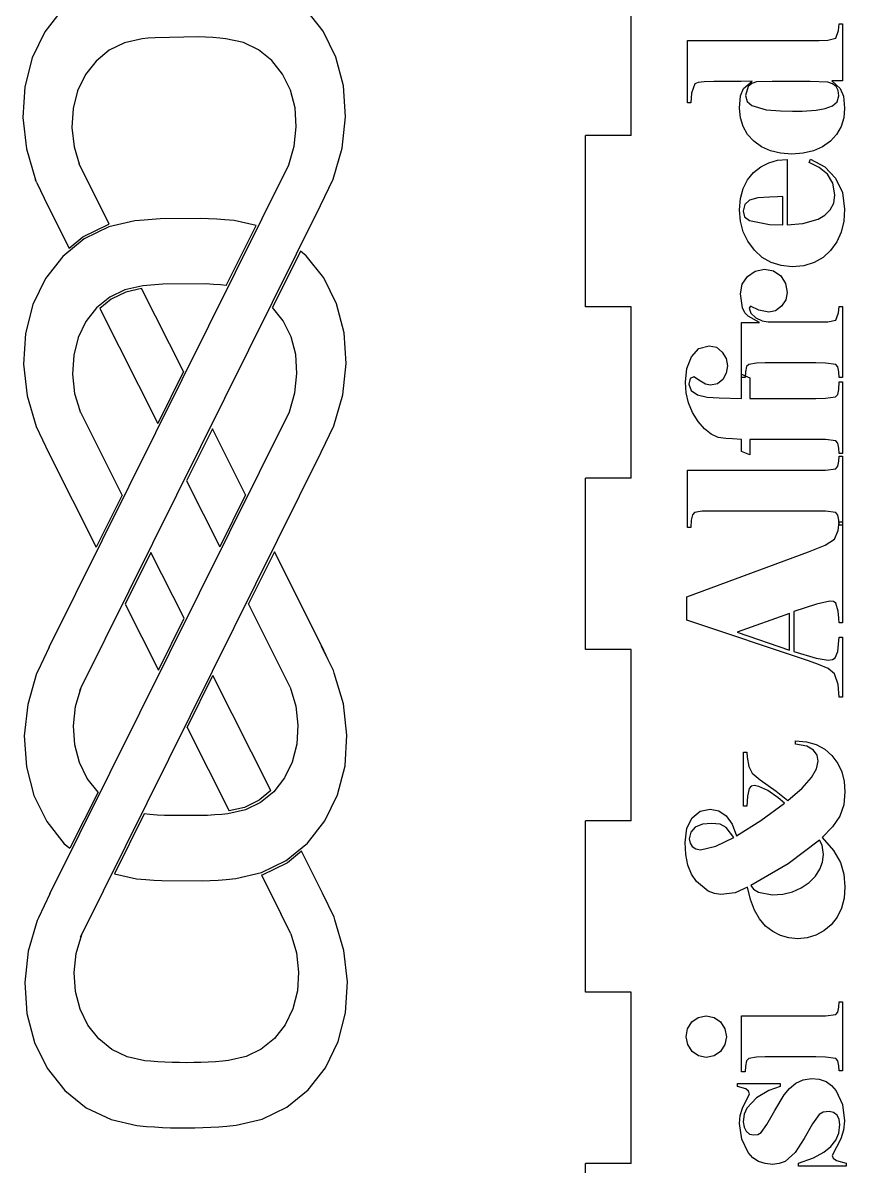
# Model space of a CAD drawing. Extents: x -198 to 198, y -259 to 259.
# Drawn here: x 9.4 to 102.7, y 44.9 to 174.5 of the extents above; entities that cross this region are included whole.
import ezdxf

# ---------------------------------------------------------------- set-up
doc = ezdxf.new("R2010")
doc.units = 0
doc.header["$MEASUREMENT"] = 0
doc.layers.get('0').update_dxf_attribs({"linetype": 'CONTINUOUS'})

msp = doc.modelspace()

# ---------------------------------------------------------------- linework, layer by layer
for p, q in [((78.3, 161.77), (78.3, 181.19)), ((13.86, 176.02), (11.9, 173.51)), ((43.42, 173.59), (41.44, 176.1)), ((101.82, 173.66), (101.87, 174.43)), ((101.87, 174.43), (102.26, 174.43)), ((102.26, 174.43), (102.26, 167.94)), ((11.9, 173.51), (10.47, 170.56)), ((22.91, 172.7), (20.9, 172.24)), ((23.57, 172.77), (22.91, 172.7)), ((24.38, 172.83), (23.57, 172.77)), ((29.28, 172.93), (24.38, 172.83)), ((30.09, 172.89), (29.28, 172.93)), ((30.91, 172.85), (30.09, 172.89)), ((31.72, 172.79), (30.91, 172.85)), ((32.38, 172.73), (31.72, 172.79)), ((34.39, 172.28), (32.38, 172.73)), ((44.87, 170.64), (43.42, 173.59)), ((84.69, 165.44), (84.69, 172.52)), ((84.69, 172.52), (99.6, 172.52)), ((99.6, 172.52), (100.59, 172.55)), ((100.59, 172.55), (101.49, 172.78)), ((101.49, 172.78), (101.82, 173.66)), ((19.18, 171.41), (17.69, 170.19)), ((20.9, 172.24), (19.18, 171.41)), ((36.11, 171.45), (34.39, 172.28)), ((37.61, 170.24), (36.11, 171.45)), ((10.47, 170.56), (9.62, 167.27)), ((17.69, 170.19), (16.48, 168.65)), ((38.82, 168.71), (37.61, 170.24)), ((45.72, 167.37), (44.87, 170.64)), ((16.48, 168.65), (15.6, 166.83)), ((39.71, 166.9), (38.82, 168.71)), ((9.62, 167.27), (9.4, 163.79)), ((45.96, 163.88), (45.72, 167.37)), ((85.51, 167.6), (85.15, 166.57)), ((85.91, 167.78), (85.51, 167.6)), ((86.57, 167.84), (85.91, 167.78)), ((87.68, 167.89), (86.57, 167.84)), ((90.76, 167.89), (87.68, 167.89)), ((92.02, 167.91), (90.76, 167.89)), ((91.05, 167.09), (92.02, 167.91)), ((91.58, 167.29), (91.27, 166.27)), ((91.97, 167.63), (91.58, 167.29)), ((92.5, 167.82), (91.97, 167.63)), ((94.28, 167.89), (92.5, 167.82)), ((96.5, 167.89), (94.28, 167.89)), ((98.61, 167.86), (96.5, 167.89)), ((100.58, 167.79), (98.61, 167.86)), ((101.14, 167.61), (100.58, 167.79)), ((102.26, 167.94), (101.06, 167.94)), ((101.06, 167.94), (102.01, 167.08)), ((101.54, 167.3), (101.14, 167.61)), ((101.78, 166.84), (101.54, 167.3)), ((15.6, 166.83), (15.09, 164.81)), ((40.24, 164.88), (39.71, 166.9)), ((85.15, 166.57), (85.08, 165.44)), ((90.6, 164.85), (90.71, 166.26)), ((90.71, 166.26), (91.05, 167.09)), ((91.27, 166.27), (91.45, 165.62)), ((101.67, 165.58), (101.86, 166.25)), ((101.86, 166.25), (101.78, 166.84)), ((102.01, 167.08), (102.37, 166.23)), ((102.37, 166.23), (102.49, 164.85)), ((15.09, 164.81), (14.95, 162.67)), ((40.38, 162.74), (40.24, 164.88)), ((85.08, 165.44), (84.69, 165.44)), ((90.7, 163.75), (90.6, 164.85)), ((91.45, 165.62), (91.98, 165.15)), ((91.98, 165.15), (93.6, 164.67)), ((93.6, 164.67), (95.24, 164.54)), ((97.68, 164.51), (99.28, 164.62)), ((99.28, 164.62), (100.31, 164.8)), ((100.31, 164.8), (101.13, 165.1)), ((101.13, 165.1), (101.67, 165.58)), ((102.49, 164.85), (102.39, 163.75)), ((9.4, 163.79), (9.81, 160.23)), ((45.57, 160.32), (45.96, 163.88)), ((91, 162.76), (90.7, 163.75)), ((95.24, 164.54), (96.6, 164.51)), ((96.6, 164.51), (97.68, 164.51)), ((102.39, 163.75), (102.09, 162.76)), ((14.95, 162.67), (15.2, 160.48)), ((40.14, 160.56), (40.38, 162.74)), ((91.5, 161.87), (91, 162.76)), ((102.09, 162.76), (101.58, 161.87)), ((73.14, 142.34), (73.14, 161.77)), ((78.3, 161.77), (73.14, 161.77)), ((92.21, 161.1), (91.5, 161.87)), ((93.08, 160.47), (92.21, 161.1)), ((100.88, 161.1), (100, 160.47)), ((101.58, 161.87), (100.88, 161.1)), ((9.81, 160.23), (10.84, 156.74)), ((15.2, 160.48), (15.77, 158.55)), ((39.52, 158.41), (40.14, 160.56)), ((44.56, 156.82), (45.57, 160.32)), ((94.09, 160.01), (93.08, 160.47)), ((95.23, 159.74), (94.09, 160.01)), ((96.5, 159.65), (95.23, 159.74)), ((97.81, 159.74), (96.5, 159.65)), ((98.98, 160.01), (97.81, 159.74)), ((100, 160.47), (98.98, 160.01)), ((12.4, 103.75), (39.52, 158.41)), ((15.77, 158.55), (15.83, 158.34)), ((19.18, 151.7), (15.77, 158.55)), ((92.16, 157.56), (92.99, 158.2)), ((92.99, 158.2), (93.9, 158.66)), ((93.9, 158.66), (94.9, 158.94)), ((94.9, 158.94), (95.99, 159.03)), ((95.99, 159.03), (95.99, 151.63)), ((98.47, 158.69), (98.64, 159.08)), ((99.62, 158.13), (98.47, 158.69)), ((98.64, 159.08), (100.25, 158.2)), ((100.55, 157.37), (99.62, 158.13)), ((100.25, 158.2), (101.47, 156.91)), ((43.12, 153.82), (44.56, 156.82)), ((91.48, 156.74), (92.16, 157.56)), ((101.18, 156.36), (100.55, 157.37)), ((101.47, 156.91), (102.24, 155.28)), ((10.94, 156.45), (10.84, 156.74)), ((10.94, 156.45), (12.27, 153.71)), ((90.7, 154.62), (90.99, 155.76)), ((90.99, 155.76), (91.48, 156.74)), ((101.39, 155.04), (101.18, 156.36)), ((90.6, 153.32), (90.7, 154.62)), ((91.74, 154.42), (91.18, 153.93)), ((92.68, 154.69), (91.74, 154.42)), ((93.97, 154.78), (92.68, 154.69)), ((94.89, 154.79), (93.97, 154.78)), ((95.51, 154.83), (94.89, 154.79)), ((95.51, 151.63), (95.51, 154.83)), ((101.26, 154.1), (101.39, 155.04)), ((102.24, 155.28), (102.49, 153.39)), ((12.27, 153.71), (14.64, 149)), ((16, 99.16), (43.12, 153.82)), ((90.7, 152.04), (90.6, 153.32)), ((91.18, 153.93), (90.99, 153.17)), ((90.99, 153.17), (91.17, 152.52)), ((100.27, 152.72), (100.87, 153.32)), ((100.87, 153.32), (101.26, 154.1)), ((102.49, 153.39), (102.39, 152.03)), ((16.2, 150.28), (19.06, 151.67)), ((19.06, 151.67), (19.18, 151.7)), ((22.08, 152.07), (19.15, 151.4)), ((23.15, 152.17), (22.08, 152.07)), ((24.06, 152.24), (23.15, 152.17)), ((24.97, 152.29), (24.06, 152.24)), ((29.54, 152.35), (24.97, 152.29)), ((30.45, 152.31), (29.54, 152.35)), ((31.36, 152.26), (30.45, 152.31)), ((32.27, 152.19), (31.36, 152.26)), ((33.34, 152.1), (32.27, 152.19)), ((35.83, 151.54), (33.34, 152.1)), ((91.02, 150.85), (90.7, 152.04)), ((91.17, 152.52), (91.72, 152.1)), ((91.72, 152.1), (93.97, 151.68)), ((93.97, 151.68), (95.51, 151.63)), ((95.99, 151.63), (97.76, 151.76)), ((97.76, 151.76), (99.51, 152.27)), ((99.51, 152.27), (100.27, 152.72)), ((102.39, 152.03), (102.1, 150.79)), ((19.15, 151.4), (16.36, 150.03)), ((32.45, 144.76), (35.83, 151.54)), ((91.54, 149.76), (91.02, 150.85)), ((102.1, 150.79), (101.6, 149.69)), ((16.36, 150.03), (13.93, 148.05)), ((14.64, 149), (16.2, 150.28)), ((92.27, 148.77), (91.54, 149.76)), ((101.6, 149.69), (100.91, 148.71)), ((13.93, 148.05), (11.97, 145.54)), ((40.87, 148.64), (37.68, 142.27)), ((41.51, 148.13), (40.87, 148.64)), ((43.49, 145.62), (41.51, 148.13)), ((93.17, 147.94), (92.27, 148.77)), ((94.18, 147.35), (93.17, 147.94)), ((100.05, 147.91), (99.03, 147.34)), ((100.91, 148.71), (100.05, 147.91)), ((92.38, 146.39), (93.41, 146.59)), ((93.41, 146.59), (94.43, 146.4)), ((95.3, 147), (94.18, 147.35)), ((96.54, 146.88), (95.3, 147)), ((97.86, 146.99), (96.54, 146.88)), ((99.03, 147.34), (97.86, 146.99)), ((11.97, 145.54), (10.53, 142.59)), ((44.94, 142.67), (43.49, 145.62)), ((90.89, 144.89), (91.5, 145.78)), ((91.5, 145.78), (92.38, 146.39)), ((94.43, 146.4), (95.26, 145.83)), ((95.26, 145.83), (95.81, 144.99)), ((20.97, 144.27), (19.25, 143.44)), ((21.07, 144), (19.41, 143.19)), ((22.98, 144.73), (20.97, 144.27)), ((22.85, 144.41), (21.07, 144)), ((27.6, 134.99), (22.85, 144.41)), ((25.27, 144.91), (22.98, 144.73)), ((30.16, 144.92), (25.27, 144.91)), ((30.98, 144.88), (30.16, 144.92)), ((31.79, 144.82), (30.98, 144.88)), ((32.45, 144.76), (31.79, 144.82)), ((90.69, 143.82), (90.89, 144.89)), ((95.81, 144.99), (95.99, 143.96)), ((95.99, 143.96), (95.83, 143.11)), ((10.53, 142.59), (9.69, 139.3)), ((19.25, 143.44), (17.76, 142.22)), ((19.41, 143.19), (18.11, 142.13)), ((45.79, 139.4), (44.94, 142.67)), ((90.91, 142.2), (90.69, 143.82)), ((95.83, 143.11), (95.35, 142.39)), ((17.76, 142.22), (16.55, 140.68)), ((18.11, 142.13), (24.68, 129.1)), ((38.89, 140.74), (37.68, 142.27)), ((78.3, 142.34), (73.14, 142.34)), ((78.3, 122.92), (78.3, 142.34)), ((91.18, 141.66), (90.91, 142.2)), ((91.56, 141.29), (91.18, 141.66)), ((92.86, 140.57), (91.56, 141.29)), ((91.85, 142.42), (91.68, 142.18)), ((91.68, 142.18), (91.87, 141.6)), ((92.79, 141.94), (91.85, 142.42)), ((91.87, 141.6), (92.43, 141.09)), ((93.9, 141.72), (92.79, 141.94)), ((94.67, 141.89), (93.9, 141.72)), ((95.35, 142.39), (94.67, 141.89)), ((101.51, 140.81), (101.82, 141.65)), ((101.82, 141.65), (101.87, 142.37)), ((101.87, 142.37), (102.26, 142.37)), ((102.26, 142.37), (102.26, 134.32)), ((16.55, 140.68), (15.67, 138.86)), ((39.78, 138.93), (38.89, 140.74)), ((90.83, 134.32), (90.83, 140.57)), ((90.83, 140.57), (92.86, 140.57)), ((92.43, 141.09), (93.15, 140.74)), ((93.15, 140.74), (93.82, 140.62)), ((93.82, 140.62), (99.39, 140.62)), ((99.39, 140.62), (100.59, 140.64)), ((100.59, 140.64), (101.51, 140.81)), ((9.69, 139.3), (9.47, 135.82)), ((15.67, 138.86), (15.16, 136.84)), ((40.31, 136.91), (39.78, 138.93)), ((46.03, 135.91), (45.79, 139.4)), ((85.14, 136.68), (85.99, 137.61)), ((85.99, 137.61), (87.17, 137.92)), ((87.17, 137.92), (87.97, 137.75)), ((87.97, 137.75), (88.63, 137.21)), ((15.16, 136.84), (15.02, 134.7)), ((40.45, 134.77), (40.31, 136.91)), ((84.63, 135.34), (85.14, 136.68)), ((88.63, 137.21), (89.07, 136.46)), ((89.07, 136.46), (89.22, 135.63)), ((9.47, 135.82), (9.88, 132.26)), ((27.6, 134.99), (24.68, 129.1)), ((45.64, 132.35), (46.03, 135.91)), ((84.46, 133.8), (84.63, 135.34)), ((89.09, 134.81), (88.7, 134.1)), ((89.22, 135.63), (89.09, 134.81)), ((91.27, 134.95), (91.22, 134.32)), ((91.4, 135.55), (91.27, 134.95)), ((91.63, 135.81), (91.4, 135.55)), ((92.5, 135.96), (91.63, 135.81)), ((93.49, 135.98), (92.5, 135.96)), ((99.24, 135.98), (93.49, 135.98)), ((100.35, 135.96), (99.24, 135.98)), ((101.51, 135.81), (100.35, 135.96)), ((101.72, 135.53), (101.51, 135.81)), ((101.84, 134.97), (101.72, 135.53)), ((101.87, 134.32), (101.84, 134.97)), ((15.02, 134.7), (15.27, 132.51)), ((40.21, 132.59), (40.45, 134.77)), ((84.55, 132.59), (84.46, 133.8)), ((85, 134.19), (84.86, 133.58)), ((84.86, 133.58), (85.1, 132.86)), ((85.43, 134.4), (85, 134.19)), ((86.18, 133.92), (85.43, 134.4)), ((86.72, 133.56), (86.18, 133.92)), ((87.31, 133.44), (86.72, 133.56)), ((88.09, 133.6), (87.31, 133.44)), ((88.7, 134.1), (88.09, 133.6)), ((90.83, 131.95), (90.83, 134.69)), ((90.83, 134.69), (91.75, 134.28)), ((91.22, 134.32), (90.83, 134.32)), ((91.75, 134.28), (91.75, 131.95)), ((101.84, 132.96), (101.87, 133.82)), ((102.26, 134.32), (101.87, 134.32)), ((101.87, 133.82), (102.26, 133.82)), ((102.26, 133.82), (102.26, 125.72)), ((9.88, 132.26), (10.91, 128.77)), ((15.27, 132.51), (15.84, 130.58)), ((39.59, 130.44), (40.21, 132.59)), ((44.63, 128.85), (45.64, 132.35)), ((84.81, 131.44), (84.55, 132.59)), ((85.1, 132.86), (85.83, 132.37)), ((85.83, 132.37), (86.94, 132.09)), ((101.48, 132.12), (101.71, 132.4)), ((101.71, 132.4), (101.84, 132.96)), ((85.26, 130.36), (84.81, 131.44)), ((86.94, 132.09), (88.3, 132)), ((88.3, 132), (90.83, 131.95)), ((91.75, 131.95), (99.24, 131.95)), ((99.24, 131.95), (100.35, 131.97)), ((100.35, 131.97), (101.48, 132.12)), ((12.47, 75.78), (39.59, 130.44)), ((15.84, 130.58), (15.9, 130.37)), ((20.64, 120.97), (15.84, 130.58)), ((85.89, 129.35), (85.26, 130.36)), ((10.91, 128.77), (12.34, 125.74)), ((30.87, 128.51), (27.94, 122.62)), ((34.64, 121.03), (30.87, 128.51)), ((43.19, 125.85), (44.63, 128.85)), ((86.62, 128.49), (85.89, 129.35)), ((87.39, 127.88), (86.62, 128.49)), ((88.19, 127.51), (87.39, 127.88)), ((89.03, 127.39), (88.19, 127.51)), ((89.81, 127.35), (89.03, 127.39)), ((90.83, 127.31), (89.81, 127.35)), ((90.83, 125.94), (90.83, 127.31)), ((99.24, 127.31), (91.75, 127.31)), ((91.75, 127.31), (91.75, 125.55)), ((100.35, 127.29), (99.24, 127.31)), ((101.51, 127.14), (100.35, 127.29)), ((101.72, 126.86), (101.51, 127.14)), ((12.34, 125.74), (17.71, 115.08)), ((16.07, 71.19), (43.19, 125.85)), ((91.75, 125.55), (90.83, 125.94)), ((101.84, 126.3), (101.72, 126.86)), ((101.87, 125.72), (101.84, 126.3)), ((102.26, 125.72), (101.87, 125.72)), ((101.72, 124.26), (101.84, 124.82)), ((101.84, 124.82), (101.87, 125.4)), ((101.87, 125.4), (102.26, 125.4)), ((102.26, 125.4), (102.26, 117.58)), ((84.69, 117.32), (84.69, 123.81)), ((84.69, 123.81), (99.24, 123.81)), ((99.24, 123.81), (100.35, 123.83)), ((100.35, 123.83), (101.49, 123.98)), ((101.49, 123.98), (101.72, 124.26)), ((27.94, 122.62), (31.71, 115.14)), ((78.3, 122.92), (73.14, 122.92)), ((73.14, 103.5), (73.14, 122.92)), ((20.64, 120.97), (17.71, 115.08)), ((34.64, 121.03), (31.71, 115.14)), ((85.13, 118.14), (85.08, 117.32)), ((85.25, 118.74), (85.13, 118.14)), ((85.49, 119), (85.25, 118.74)), ((86.36, 119.15), (85.49, 119)), ((87.34, 119.17), (86.36, 119.15)), ((99.24, 119.17), (87.34, 119.17)), ((100.35, 119.15), (99.24, 119.17)), ((101.51, 119), (100.35, 119.15)), ((101.72, 118.72), (101.51, 119)), ((101.84, 118.16), (101.72, 118.72)), ((101.77, 116.96), (101.87, 117.95)), ((101.87, 117.58), (101.84, 118.16)), ((101.87, 117.95), (102.26, 117.95)), ((102.26, 117.95), (102.26, 106.5)), ((85.08, 117.32), (84.69, 117.32)), ((101.35, 115.99), (101.77, 116.96)), ((102.26, 117.58), (101.87, 117.58)), ((100.28, 115.3), (101.35, 115.99)), ((23.9, 114.5), (20.98, 108.61)), ((27.67, 107.02), (23.9, 114.5)), ((37.9, 114.55), (34.97, 108.66)), ((43.29, 103.85), (37.9, 114.55)), ((84.62, 109.47), (98.4, 114.55)), ((98.4, 114.55), (100.28, 115.3)), ((84.62, 106.82), (84.62, 109.47)), ((100.83, 108.98), (99.31, 108.64)), ((101.25, 108.92), (100.83, 108.98)), ((101.49, 108.72), (101.25, 108.92)), ((20.98, 108.61), (24.75, 101.13)), ((39.69, 99.22), (34.97, 108.66)), ((96.26, 107.58), (90.33, 105.47)), ((96.26, 103.42), (96.26, 107.58)), ((99.31, 108.64), (96.76, 107.78)), ((96.76, 107.78), (96.76, 103.25)), ((101.75, 107.85), (101.49, 108.72)), ((101.86, 107.02), (101.75, 107.85)), ((24.75, 101.13), (27.67, 107.02)), ((98.4, 102.22), (84.62, 106.82)), ((101.87, 106.5), (101.86, 107.02)), ((102.26, 106.5), (101.87, 106.5)), ((90.33, 105.47), (96.26, 103.42)), ((12.4, 103.75), (11.1, 101.03)), ((43.25, 103.85), (43.29, 103.85)), ((43.99, 102.33), (43.25, 103.85)), ((43.99, 102.33), (43.29, 103.85)), ((101.71, 103.25), (101.82, 104.1)), ((101.82, 104.1), (101.87, 104.89)), ((101.87, 104.89), (102.26, 104.89)), ((102.26, 104.89), (102.26, 98.09)), ((78.3, 103.5), (73.14, 103.5)), ((78.3, 84.07), (78.3, 103.5)), ((96.76, 103.25), (99.27, 102.51)), ((99.27, 102.51), (100.64, 102.27)), ((101.11, 102.34), (101.41, 102.54)), ((101.41, 102.54), (101.71, 103.25)), ((44.58, 101.11), (43.99, 102.33)), ((44.68, 100.82), (44.58, 101.11)), ((99.53, 101.8), (98.4, 102.22)), ((100.62, 101.34), (99.53, 101.8)), ((101.37, 100.72), (100.62, 101.34)), ((100.64, 102.27), (101.11, 102.34)), ((10.96, 100.75), (9.95, 97.25)), ((11.1, 101.03), (10.96, 100.75)), ((28.01, 94.65), (30.94, 100.54)), ((37.51, 87.49), (30.94, 100.54)), ((45.71, 97.33), (44.68, 100.82)), ((101.77, 99.51), (101.37, 100.72)), ((15.38, 97.01), (16, 99.16)), ((15.86, 98.88), (16, 99.16)), ((39.69, 99.22), (40.32, 97.08)), ((101.87, 98.09), (101.77, 99.51)), ((9.95, 97.25), (9.56, 93.69)), ((46.12, 93.77), (45.71, 97.33)), ((102.26, 98.09), (101.87, 98.09)), ((15.14, 94.83), (15.38, 97.01)), ((40.32, 97.08), (40.57, 94.89)), ((15.28, 92.68), (15.14, 94.83)), ((28.01, 94.65), (32.78, 85.19)), ((40.57, 94.89), (40.44, 92.75)), ((9.56, 93.69), (9.8, 90.2)), ((45.9, 90.28), (46.12, 93.77)), ((15.81, 90.67), (15.28, 92.68)), ((40.44, 92.75), (39.92, 90.73)), ((96.95, 92.75), (96.95, 93.14)), ((96.95, 93.14), (98.19, 93.03)), ((98.22, 92.52), (96.95, 92.75)), ((98.19, 93.03), (99.29, 92.72)), ((98.99, 92.08), (98.22, 92.52)), ((99.37, 91.49), (98.99, 92.08)), ((99.29, 92.72), (100.25, 92.2)), ((100.25, 92.2), (101.06, 91.46)), ((39.92, 90.73), (39.04, 88.92)), ((91.03, 85.74), (91.03, 91.86)), ((91.03, 91.86), (91.42, 91.86)), ((91.42, 91.86), (91.46, 91.29)), ((91.46, 91.29), (91.64, 90.23)), ((99.31, 89.95), (99.5, 90.82)), ((99.5, 90.82), (99.37, 91.49)), ((101.06, 91.46), (101.71, 90.58)), ((9.8, 90.2), (10.66, 86.92)), ((16.7, 88.86), (15.81, 90.67)), ((45.06, 87), (45.9, 90.28)), ((91.64, 90.23), (92.04, 89.47)), ((92.04, 89.47), (92.92, 88.72)), ((98.75, 88.96), (99.31, 89.95)), ((101.71, 90.58), (102.17, 89.6)), ((102.17, 89.6), (102.45, 88.52)), ((17.92, 87.32), (16.7, 88.86)), ((39.04, 88.92), (37.83, 87.37)), ((92.92, 88.72), (94.75, 87.41)), ((97.7, 87.78), (98.75, 88.96)), ((102.45, 88.52), (102.54, 87.35)), ((10.66, 86.92), (12.1, 83.98)), ((17.92, 87.32), (14.72, 80.96)), ((37.51, 87.49), (36.18, 86.4)), ((37.83, 87.37), (36.34, 86.16)), ((43.63, 84.05), (45.06, 87)), ((91.49, 86.87), (91.42, 85.74)), ((91.69, 87.74), (91.49, 86.87)), ((91.9, 87.99), (91.69, 87.74)), ((92.26, 88.07), (91.9, 87.99)), ((92.78, 87.97), (92.26, 88.07)), ((93.78, 87.49), (92.78, 87.97)), ((94.98, 86.67), (93.78, 87.49)), ((94.75, 87.41), (96.06, 86.35)), ((96.06, 86.35), (97.7, 87.78)), ((102.54, 87.35), (102.39, 85.89)), ((34.52, 85.59), (32.78, 85.19)), ((36.18, 86.4), (34.52, 85.59)), ((36.34, 86.16), (34.62, 85.32)), ((91.42, 85.74), (91.03, 85.74)), ((93.02, 84.1), (95.7, 86.06)), ((95.7, 86.06), (94.98, 86.67)), ((102.39, 85.89), (101.94, 84.59)), ((23.14, 84.84), (19.77, 78.06)), ((23.8, 84.78), (23.14, 84.84)), ((24.61, 84.72), (23.8, 84.78)), ((25.43, 84.67), (24.61, 84.72)), ((30.33, 84.68), (25.43, 84.67)), ((31.14, 84.73), (30.33, 84.68)), ((31.95, 84.8), (31.14, 84.73)), ((32.62, 84.86), (31.95, 84.8)), ((34.62, 85.32), (32.62, 84.86)), ((84.63, 83.23), (85.23, 84.42)), ((85.23, 84.42), (86.14, 85.15)), ((86.14, 85.15), (87.27, 85.4)), ((87.27, 85.4), (88.23, 85.2)), ((88.23, 85.2), (89.06, 84.62)), ((89.06, 84.62), (89.74, 83.67)), ((101.94, 84.59), (101.14, 83.38)), ((12.1, 83.98), (14.08, 81.47)), ((41.66, 81.54), (43.63, 84.05)), ((73.14, 64.65), (73.14, 84.07)), ((78.3, 84.07), (73.14, 84.07)), ((84.43, 81.61), (84.63, 83.23)), ((85.58, 83.33), (85.07, 82.77)), ((86.38, 83.67), (85.58, 83.33)), ((87.41, 83.78), (86.38, 83.67)), ((88.39, 83.67), (87.41, 83.78)), ((89.09, 83.31), (88.39, 83.67)), ((89.95, 82.19), (89.09, 83.31)), ((89.74, 83.67), (90.26, 82.36)), ((90.26, 82.36), (93.02, 84.1)), ((101.14, 83.38), (99.96, 82.17)), ((85.07, 82.77), (84.9, 82.02)), ((84.9, 82.02), (84.99, 81.55)), ((87.92, 81.18), (89.95, 82.19)), ((99.64, 81.87), (96.12, 79.2)), ((99.96, 81.32), (99.64, 81.87)), ((99.96, 82.17), (101.25, 80.7)), ((14.08, 81.47), (14.72, 80.96)), ((39.23, 79.56), (41.66, 81.54)), ((40.98, 80.61), (39.39, 79.32)), ((43.36, 75.88), (40.98, 80.61)), ((84.51, 80.23), (84.43, 81.61)), ((84.99, 81.55), (85.24, 81.15)), ((85.24, 81.15), (85.64, 80.88)), ((85.64, 80.88), (86.16, 80.78)), ((86.16, 80.78), (87.92, 81.18)), ((100.1, 80.26), (99.96, 81.32)), ((101.25, 80.7), (102.02, 79.35)), ((36.44, 78.2), (39.23, 79.56)), ((39.39, 79.32), (36.53, 77.92)), ((84.75, 79.04), (84.51, 80.23)), ((96.12, 79.2), (91.88, 76.72)), ((99.69, 78.57), (100, 79.39)), ((100, 79.39), (100.1, 80.26)), ((102.02, 79.35), (102.41, 78.02)), ((19.77, 78.06), (22.26, 77.5)), ((33.51, 77.53), (36.44, 78.2)), ((36.53, 77.92), (36.45, 77.9)), ((36.45, 77.9), (38.63, 73.57)), ((85.15, 78.02), (84.75, 79.04)), ((85.71, 77.2), (85.15, 78.02)), ((98.47, 77.07), (99.18, 77.79)), ((99.18, 77.79), (99.69, 78.57)), ((102.41, 78.02), (102.54, 76.58)), ((22.26, 77.5), (23.32, 77.4)), ((23.32, 77.4), (24.23, 77.34)), ((24.23, 77.34), (25.14, 77.29)), ((25.14, 77.29), (29.71, 77.26)), ((29.71, 77.26), (30.62, 77.3)), ((30.62, 77.3), (31.54, 77.35)), ((31.54, 77.35), (32.45, 77.43)), ((32.45, 77.43), (33.51, 77.53)), ((87.04, 76.09), (85.71, 77.2)), ((91.51, 76.55), (90.08, 75.92)), ((91.83, 75.15), (91.51, 76.55)), ((91.88, 76.72), (92.19, 76.3)), ((97.59, 76.45), (98.47, 77.07)), ((102.54, 76.58), (102.44, 75.3)), ((12.47, 75.78), (11.17, 73.06)), ((44.65, 73.14), (43.36, 75.88)), ((87.75, 75.82), (87.04, 76.09)), ((88.48, 75.73), (87.75, 75.82)), ((90.08, 75.92), (88.48, 75.73)), ((92.19, 76.3), (92.74, 75.96)), ((92.74, 75.96), (94.28, 75.66)), ((94.28, 75.66), (95.5, 75.74)), ((95.5, 75.74), (96.6, 76.01)), ((96.6, 76.01), (97.59, 76.45)), ((102.44, 75.3), (102.15, 74.16)), ((92.28, 73.95), (91.83, 75.15)), ((92.85, 72.95), (92.28, 73.95)), ((102.15, 74.16), (101.66, 73.16)), ((11.03, 72.77), (10.02, 69.28)), ((11.17, 73.06), (11.03, 72.77)), ((39.76, 71.25), (38.63, 73.57)), ((44.75, 72.85), (44.65, 73.14)), ((45.78, 69.36), (44.75, 72.85)), ((93.55, 72.13), (92.85, 72.95)), ((101.66, 73.16), (100.97, 72.29)), ((94.35, 71.51), (93.55, 72.13)), ((95.22, 71.06), (94.35, 71.51)), ((100.15, 71.6), (99.25, 71.1)), ((100.97, 72.29), (100.15, 71.6)), ((15.45, 69.04), (16.07, 71.19)), ((15.93, 70.91), (16.07, 71.19)), ((39.76, 71.25), (40.39, 69.11)), ((96.17, 70.79), (95.22, 71.06)), ((97.2, 70.7), (96.17, 70.79)), ((98.26, 70.8), (97.2, 70.7)), ((99.25, 71.1), (98.26, 70.8)), ((10.02, 69.28), (9.63, 65.72)), ((15.21, 66.86), (15.45, 69.04)), ((40.39, 69.11), (40.64, 66.92)), ((46.19, 65.8), (45.78, 69.36)), ((15.35, 64.71), (15.21, 66.86)), ((40.64, 66.92), (40.51, 64.78)), ((9.63, 65.72), (9.87, 62.23)), ((45.97, 62.31), (46.19, 65.8)), ((15.88, 62.7), (15.35, 64.71)), ((40.51, 64.78), (39.99, 62.76)), ((78.3, 64.65), (73.14, 64.65)), ((78.3, 45.23), (78.3, 64.65)), ((101.84, 62.95), (101.87, 63.53)), ((101.87, 63.53), (102.26, 63.53)), ((102.26, 63.53), (102.26, 55.72)), ((9.87, 62.23), (10.73, 58.95)), ((16.77, 60.89), (15.88, 62.7)), ((39.99, 62.76), (39.11, 60.94)), ((45.13, 59.03), (45.97, 62.31)), ((101.49, 62.11), (101.72, 62.39)), ((101.72, 62.39), (101.84, 62.95)), ((39.11, 60.94), (37.9, 59.4)), ((84.71, 60.5), (85.19, 61.26)), ((85.19, 61.26), (85.91, 61.78)), ((85.91, 61.78), (86.81, 61.95)), ((86.81, 61.95), (87.7, 61.78)), ((87.7, 61.78), (88.44, 61.26)), ((88.44, 61.26), (88.94, 60.5)), ((90.83, 55.62), (90.83, 61.94)), ((90.83, 61.94), (99.24, 61.94)), ((99.24, 61.94), (100.35, 61.96)), ((100.35, 61.96), (101.49, 62.11)), ((17.99, 59.35), (16.77, 60.89)), ((84.55, 59.59), (84.71, 60.5)), ((88.94, 60.5), (89.1, 59.59)), ((10.73, 58.95), (12.17, 56.01)), ((19.48, 58.14), (17.99, 59.35)), ((37.9, 59.4), (36.41, 58.19)), ((43.7, 56.08), (45.13, 59.03)), ((84.72, 58.69), (84.55, 59.59)), ((85.21, 57.93), (84.72, 58.69)), ((88.94, 58.69), (88.44, 57.93)), ((89.1, 59.59), (88.94, 58.69)), ((21.2, 57.32), (19.48, 58.14)), ((23.21, 56.87), (21.2, 57.32)), ((34.69, 57.35), (32.69, 56.89)), ((36.41, 58.19), (34.69, 57.35)), ((85.94, 57.42), (85.21, 57.93)), ((86.81, 57.24), (85.94, 57.42)), ((87.7, 57.42), (86.81, 57.24)), ((88.44, 57.93), (87.7, 57.42)), ((91.63, 57.13), (91.4, 56.87)), ((92.5, 57.28), (91.63, 57.13)), ((93.49, 57.3), (92.5, 57.28)), ((99.24, 57.3), (93.49, 57.3)), ((100.35, 57.28), (99.24, 57.3)), ((101.51, 57.14), (100.35, 57.28)), ((101.72, 56.85), (101.51, 57.14)), ((12.17, 56.01), (14.15, 53.5)), ((23.87, 56.81), (23.21, 56.87)), ((24.68, 56.75), (23.87, 56.81)), ((25.5, 56.7), (24.68, 56.75)), ((26.32, 56.67), (25.5, 56.7)), ((27.13, 56.65), (26.32, 56.67)), ((27.95, 56.64), (27.13, 56.65)), ((28.76, 56.65), (27.95, 56.64)), ((29.58, 56.68), (28.76, 56.65)), ((30.4, 56.71), (29.58, 56.68)), ((31.21, 56.76), (30.4, 56.71)), ((32.02, 56.83), (31.21, 56.76)), ((32.69, 56.89), (32.02, 56.83)), ((41.73, 53.57), (43.7, 56.08)), ((91.27, 56.27), (91.22, 55.62)), ((91.4, 56.87), (91.27, 56.27)), ((101.84, 56.29), (101.72, 56.85)), ((101.87, 55.72), (101.84, 56.29)), ((91.22, 55.62), (90.83, 55.62)), ((96.97, 54.33), (97.81, 54.72)), ((97.81, 54.72), (98.76, 54.86)), ((98.76, 54.86), (99.63, 54.77)), ((99.63, 54.77), (100.39, 54.5)), ((100.39, 54.5), (101.03, 54.06)), ((102.26, 55.72), (101.87, 55.72)), ((14.15, 53.5), (16.59, 51.54)), ((39.3, 51.59), (41.73, 53.57)), ((90.35, 53.94), (90.35, 54.28)), ((90.35, 54.28), (95.2, 54.28)), ((91.32, 53.7), (90.35, 53.94)), ((91.62, 53.43), (91.32, 53.7)), ((91.73, 53.12), (91.62, 53.43)), ((93.92, 53.48), (92.51, 52.65)), ((95.2, 53.96), (93.92, 53.48)), ((95.2, 54.28), (95.2, 53.96)), ((95.66, 53), (96.25, 53.73)), ((96.25, 53.73), (96.97, 54.33)), ((101.03, 54.06), (101.55, 53.45)), ((101.55, 53.45), (102.26, 51.89)), ((90.93, 51.5), (91.73, 53.12)), ((92.51, 52.65), (91.41, 51.51)), ((94.58, 51.21), (95.66, 53)), ((102.26, 51.89), (102.49, 50.04)), ((16.59, 51.54), (19.39, 50.19)), ((36.51, 50.23), (39.3, 51.59)), ((90.6, 49.77), (90.68, 50.66)), ((90.68, 50.66), (90.93, 51.5)), ((91.12, 50.82), (91.02, 49.96)), ((91.41, 51.51), (91.12, 50.82)), ((93.69, 49.63), (94.58, 51.21)), ((99.63, 50.78), (98.84, 49.72)), ((100.08, 51.03), (99.63, 50.78)), ((100.73, 51.12), (100.08, 51.03)), ((101.25, 51.01), (100.73, 51.12)), ((101.64, 50.68), (101.25, 51.01)), ((101.88, 50.21), (101.64, 50.68)), ((19.39, 50.19), (22.33, 49.53)), ((22.33, 49.53), (23.39, 49.43)), ((23.39, 49.43), (24.3, 49.37)), ((24.3, 49.37), (25.21, 49.31)), ((25.21, 49.31), (26.13, 49.28)), ((26.13, 49.28), (27.04, 49.26)), ((27.04, 49.26), (27.95, 49.25)), ((27.95, 49.25), (28.87, 49.26)), ((28.87, 49.26), (29.78, 49.29)), ((29.78, 49.29), (30.69, 49.33)), ((30.69, 49.33), (31.61, 49.38)), ((31.61, 49.38), (32.52, 49.46)), ((32.52, 49.46), (33.58, 49.56)), ((33.58, 49.56), (36.51, 50.23)), ((90.84, 47.97), (90.6, 49.77)), ((91.02, 49.96), (91.1, 49.35)), ((91.1, 49.35), (91.35, 48.87)), ((93.03, 48.75), (93.69, 49.63)), ((98.84, 49.72), (97.9, 48.04)), ((101.85, 48.67), (101.96, 49.65)), ((101.96, 49.65), (101.88, 50.21)), ((102.49, 50.04), (102.38, 49.01)), ((91.57, 46.47), (90.84, 47.97)), ((91.35, 48.87), (91.71, 48.55)), ((91.71, 48.55), (92.16, 48.45)), ((92.16, 48.45), (92.65, 48.52)), ((92.65, 48.52), (93.03, 48.75)), ((97.9, 48.04), (96.89, 46.45)), ((102.06, 48.01), (101.08, 46.11)), ((101.5, 47.85), (101.85, 48.67)), ((102.38, 49.01), (102.06, 48.01)), ((100.13, 46.49), (100.93, 47.15)), ((100.93, 47.15), (101.5, 47.85)), ((92.11, 45.87), (91.57, 46.47)), ((92.75, 45.45), (92.11, 45.87)), ((93.49, 45.2), (92.75, 45.45)), ((95.77, 45.46), (95.1, 45.2)), ((96.89, 46.45), (95.77, 45.46)), ((97.27, 45.24), (98.96, 45.87)), ((98.96, 45.87), (100.13, 46.49)), ((101.08, 46.11), (101.21, 45.82)), ((101.21, 45.82), (101.58, 45.56)), ((101.58, 45.56), (102.67, 45.27)), ((73.14, 25.8), (73.14, 45.23)), ((78.3, 45.23), (73.14, 45.23)), ((94.33, 45.12), (93.49, 45.2)), ((95.1, 45.2), (94.33, 45.12)), ((97.27, 44.93), (97.27, 45.24)), ((102.67, 44.93), (97.27, 44.93)), ((102.67, 45.27), (102.67, 44.93))]:
    msp.add_line(p, q)

doc.saveas('drawing.dxf')
